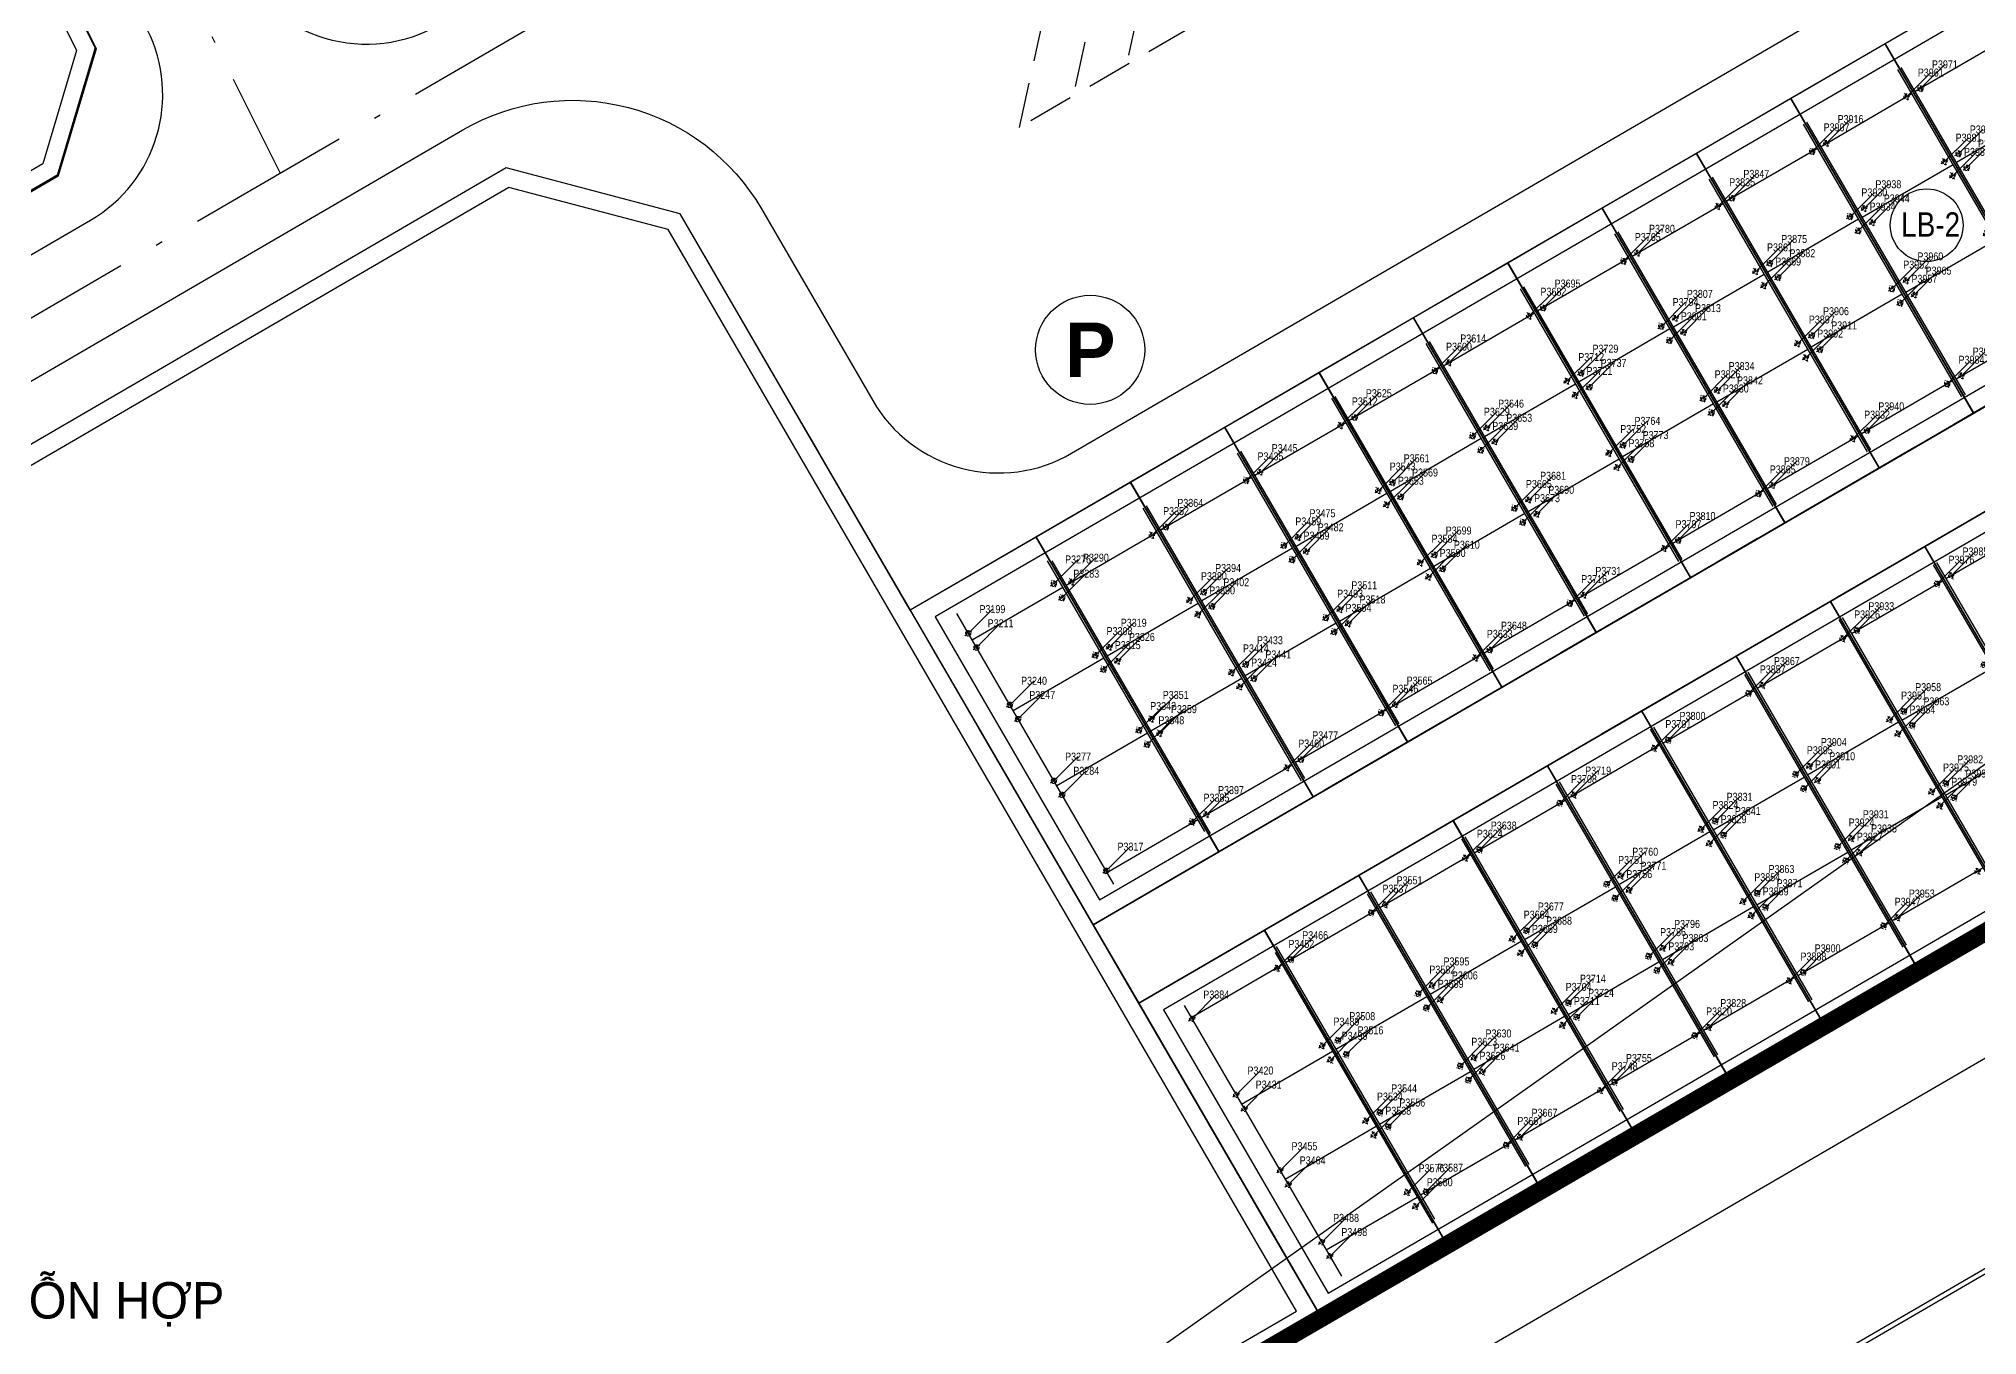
# Model space of a CAD drawing. Header units: millimetres. Extents: x 0 to 571985, y 0 to 2066666.
# Drawn here: x 568793.8 to 568900.4, y 2066152.8 to 2066224.1 of the extents above; entities that cross this region are included whole.
import ezdxf
from ezdxf.enums import TextEntityAlignment as Align
from ezdxf.xclip import XClip

# ---------------------------------------------------------------- set-up
doc = ezdxf.new("R2010")
doc.units = ezdxf.units.MM
for name, pattern in [('ACAD_ISO10W100', [18.5, 12, -3, 0.5, -3]), ('CENTER', [3, 1.5, -0.5, 0.5, -0.5]), ('CENTER2', [1.125, 0.75, -0.125, 0.125, -0.125]), ('DOT', [0.25, 0, -0.25]), ('HIDDEN', [0.75, 0.5, -0.25]), ('Xref Grid (A1)$0$CENTER2', [1.125, 0.75, -0.125, 0.125, -0.125]), ('Xref Grid A1-G$0$CENTER2', [1.125, 0.75, -0.125, 0.125, -0.125])]:
    doc.linetypes.add(name, pattern=pattern)
for name, color, linetype, lineweight in [('A-KY HIEU', 34, 'Continuous', 20), ('A-NET THAY', 125, 'Continuous', 18), ('boDnv', 54, 'Continuous', 25), ('E- RANH GIOI', 1, 'CENTER', 13), ('kata_text', 254, 'Continuous', 30)]:
    doc.layers.add(name, color=color, linetype=linetype, lineweight=lineweight)
for name, color, linetype in [('BoThamCo', 94, 'Continuous'), ('CDC.01.AXIS', 160, 'CENTER2'), ('ChiaLo', 128, 'CENTER'), ('datOBt', 42, 'Continuous'), ('datoHonHop', 42, 'Continuous'), ('datOlienke', 42, 'Continuous'), ('ghi_chu', 7, 'Continuous'), ('LogDg', 7, 'Continuous'), ('loKBT', 42, 'Continuous'), ('LoLK', 6, 'Continuous'), ('RANHGIOI', 2, 'HIDDEN'), ('TimDg', 222, 'Continuous'), ('ViaHeS', 32, 'Continuous'), ('Xref Grid (A1)$0$01.AXIS', 160, 'Xref Grid (A1)$0$CENTER2'), ('Xref Grid A1-G$0$01.AXIS', 160, 'Xref Grid A1-G$0$CENTER2')]:
    doc.layers.add(name, color=color, linetype=linetype)
doc.layers.add('KCS_Plotter', color=11, linetype='Continuous', plot=False)
doc.styles.add('ARIALB', font='', dxfattribs={"width": 0.75})
doc.styles.add('avantH', font='', dxfattribs={"height": 10})
doc.styles.add('kata_dim', font='vnrms.shx', dxfattribs={"width": 0.66, "oblique": 7})
doc.styles.add('kata_text', font='arial.ttf', dxfattribs={"width": 0.8})
doc.styles.add('rms', font='romans.shx', dxfattribs={"width": 0.7, "bigfont": 'vns.shx'})
doc.styles.add('VNH', font='', dxfattribs={"height": 2.5})
doc.styles.get('ARIALB').set_extended_font_data('.VnArialH', bold=True)
doc.styles.get('avantH').set_extended_font_data('.VnAvantH')
doc.styles.get('VNH').set_extended_font_data('.VnArial NarrowH')
doc.linetypes.add('ADL', pattern='A,0.125,-0.15,["++",rms,S=0.5,R=0,X=0,Y=-0.2245],-1.35,1.125', length=2.75)
doc.dimstyles.new('kata_dim_iso', dxfattribs={"dimtxt": 2.5, "dimasz": 1.5, "dimexe": 1.5, "dimexo": 2.5, "dimtad": 1, "dimdec": 0, "dimzin": 0, "dimdsep": 46, "dimtxsty": 'kata_dim', "dimblk": 'kata_block_ArchTick', "dimcen": 0.09, "dimdle": 1.2, "dimclrd": 8, "dimclre": 8, "dimclrt": 3, "dimadec": 0, "dimazin": 0, "dimtfac": 1, "dimtdec": 0, "dimtix": 1, "dimtofl": 0, "dimtmove": 0, "dimatfit": 3, "dimfxl": 3.75, "dimfxlon": 1, "dimtolj": 1, "dimtzin": 0, "dimarcsym": 0})

# ---------------------------------------------------------------- blocks, each defined once
blk = doc.blocks.new('dsl')
at = {"color": 158, "linetype": 'DOT'}
blk.add_wipeout([(0, 1.5), (0.336, 1.462), (0.727, 1.312), (1.018, 1.102), (1.234, 0.852), (1.354, 0.645), (1.442, 0.414), (1.5, 0), (1.441, -0.417), (1.326, -0.701), (1.151, -0.962), (0.914, -1.19), (0.612, -1.37), (0.38, -1.451), (0, -1.5), (-0.465, -1.426), (-0.792, -1.274), (-1.145, -0.969), (-1.316, -0.72), (-1.427, -0.463), (-1.493, -0.142), (-1.5, 0), (-1.461, 0.338), (-1.337, 0.68), (-1.173, 0.935), (-0.917, 1.187), (-0.627, 1.363), (-0.254, 1.478)], dxfattribs=at).dxf.layer = 'ghi_chu'
at = {"layer": 'ghi_chu', "color": 32}
blk.add_circle((0, 0), 1.5, dxfattribs=at)
at = {"layer": 'ghi_chu', "style": 'ARIALB'}
blk.add_attdef('01', text='', height=1.5, dxfattribs=at).set_placement((0, -0.75), align=Align.CENTER)
blk = doc.blocks.new('NEN')
at = {"layer": 'boDnv', "color": 10, "linetype": 'ADL', "ltscale": 0.25}
for points in [[(79.63, -120.4), (85.36, -122.11), (98.44, -148.27), (96.58, -154.5), (27.11, -194.91), (21.97, -193.05), (11.82, -165), (14.2, -158.46)], [(270.4, -156.65), (272.26, -150.42), (266.19, -138.28), (158.22, -201.01), (167.26, -216.58)]]:
    blk.add_lwpolyline(points, close=True, dxfattribs=at)
blk.add_lwpolyline([(122.21, -155.79), (32.17, -208.17), (29.8, -214.7), (39.52, -241.58, 0.256594), (53.26, -253.67, -0.085173), (69.54, -260.34, 0.265195), (88.35, -261.1, 0.012088), (129.92, -238.27), (165.53, -217.58), (130.97, -158.11)], format="xyb", close=True, dxfattribs=at)
at = {"layer": 'BoThamCo'}
blk.add_lwpolyline([(274.13, -178.48, 1), (272.37, -175.46), (138.59, -253.19, -0.013452), (91.44, -278.91, 0.999991), (93.04, -282.02, 0.013452), (140.35, -256.21)], format="xyb", close=True, dxfattribs=at)
at = {"layer": 'ChiaLo', "ltscale": 5}
for points in [[(264.37, -132.4), (154.34, -196.33)], [(266.61, -136.88), (156.85, -200.65)], [(207.95, -165.18), (197.9, -147.89)], [(202.76, -168.19), (192.71, -150.9)], [(197.57, -171.21), (187.52, -153.92)], [(166.9, -217.94), (131.63, -157.24)], [(192.38, -174.22), (182.33, -156.93)], [(187.19, -177.24), (177.15, -159.94)], [(182.01, -180.25), (171.96, -162.96)], [(176.82, -183.27), (166.77, -165.97)], [(171.63, -186.28), (161.58, -168.99)], [(166.44, -189.29), (156.39, -172)], [(161.25, -192.31), (151.21, -175.02)], [(210.13, -192.83), (200.08, -175.53)], [(204.94, -195.84), (194.89, -178.55)], [(199.75, -198.85), (189.71, -181.56)], [(194.57, -201.87), (184.52, -184.58)], [(189.38, -204.88), (179.33, -187.59)], [(184.19, -207.9), (174.14, -190.6)], [(179, -210.91), (168.95, -193.62)], [(173.81, -213.93), (163.77, -196.63)]]:
    blk.add_lwpolyline(points, dxfattribs=at)
at = {"layer": 'datOBt'}
blk.add_lwpolyline([(79.5, -119.32), (86.06, -121.27), (99.51, -148.18), (97.43, -155.16), (27.21, -196.01), (21.19, -193.83), (10.76, -165), (13.38, -157.78)], close=True, dxfattribs=at)
at = {"layer": 'datoHonHop', "linetype": 'ByBlock'}
blk.add_lwpolyline([(122.06, -154.71), (31.36, -207.48), (28.74, -214.7), (38.58, -241.92, 0.256594), (53.04, -254.64, -0.085173), (69.01, -261.18, 0.265195), (88.81, -261.99, 0.012088), (130.42, -239.14), (166.9, -217.94), (131.63, -157.24)], format="xyb", close=True, dxfattribs=at)
at = {"layer": 'LogDg'}
blk.add_lwpolyline([(191.76, -50.53), (96.92, -106.11, 0.395833), (93.78, -116.61), (107.23, -143.49, 0.432836), (118.41, -146.83), (234.31, -79, 0.395833), (237.44, -68.5), (223.99, -41.62, 0.432836), (212.82, -38.28), (191.76, -50.53)], format="xyb", dxfattribs=at)
for points in [[(102.33, -147.11), (88.89, -120.22, 0.432836), (77.71, -116.89), (8.52, -157.14, 0.362457), (5.02, -166.77), (15.39, -195.45, 0.467936), (26.94, -199.64), (99.2, -157.6, 0.395833)], [(274.25, -178.7, 1), (272.24, -175.24), (138.46, -252.97, -0.013452), (91.33, -278.68, 0.999992), (93.15, -282.25, 0.013452), (140.47, -256.43)]]:
    blk.add_lwpolyline(points, format="xyb", close=True, dxfattribs=at)
at = {"layer": 'loKBT'}
blk.add_lwpolyline([(92.78, -134.72), (76.03, -144.47), (86.09, -161.76), (97.43, -155.16), (99.51, -148.18)], close=True, dxfattribs=at)
at = {"layer": 'LoLK'}
for points in [[(203.09, -144.87), (197.9, -147.89), (207.95, -165.18), (213.13, -162.17)], [(197.9, -147.89), (192.71, -150.9), (202.76, -168.19), (207.95, -165.18)], [(192.71, -150.9), (187.52, -153.92), (197.57, -171.21), (202.76, -168.19)], [(187.52, -153.92), (182.33, -156.93), (192.38, -174.22), (197.57, -171.21)], [(182.33, -156.93), (177.15, -159.94), (187.19, -177.24), (192.38, -174.22)], [(177.15, -159.94), (171.96, -162.96), (182.01, -180.25), (187.19, -177.24)], [(171.96, -162.96), (166.77, -165.97), (176.82, -183.27), (182.01, -180.25)], [(166.77, -165.97), (161.58, -168.99), (171.63, -186.28), (176.82, -183.27)], [(161.58, -168.99), (156.39, -172), (166.44, -189.29), (171.63, -186.28)], [(156.39, -172), (151.21, -175.02), (161.25, -192.31), (166.44, -189.29)], [(205.27, -172.52), (200.08, -175.53), (210.13, -192.83), (215.32, -189.81)], [(151.21, -175.02), (144.29, -179.04), (154.34, -196.33), (161.25, -192.31)], [(200.08, -175.53), (194.89, -178.55), (204.94, -195.84), (210.13, -192.83)], [(194.89, -178.55), (189.71, -181.56), (199.75, -198.85), (204.94, -195.84)], [(189.71, -181.56), (184.52, -184.58), (194.57, -201.87), (199.75, -198.85)], [(184.52, -184.58), (179.33, -187.59), (189.38, -204.88), (194.57, -201.87)], [(179.33, -187.59), (174.14, -190.6), (184.19, -207.9), (189.38, -204.88)], [(174.14, -190.6), (168.95, -193.62), (179, -210.91), (184.19, -207.9)], [(168.95, -193.62), (163.77, -196.63), (173.81, -213.93), (179, -210.91)], [(163.77, -196.63), (156.85, -200.65), (166.9, -217.94), (173.81, -213.93)]]:
    blk.add_lwpolyline(points, close=True, dxfattribs=at)
at = {"layer": 'TimDg', "linetype": 'ACAD_ISO10W100', "ltscale": 0.75}
blk.add_lwpolyline([(283.91, 294.4), (445.8, 0.74, -0.007517), (474.04, -52.35), (508.79, -120.12, 0.000278)], format="xyb", dxfattribs=at)
blk.add_lwpolyline([(26.36, 11.49), (109.63, -155)], dxfattribs=at)
at = {"layer": 'ViaHeS', "linetype": 'HIDDEN', "ltscale": 5}
for points in [[(241.38, -98.73), (239.68, -106.51), (237.23, -101.62), (150.3, -152.5), (151.75, -145.85), (239.32, -94.6), (241.38, -98.73)], [(157.62, -142.42), (156.17, -149.06)], [(154.68, -144.14), (153.23, -150.78)]]:
    blk.add_lwpolyline(points, dxfattribs=at)
at = {"layer": 'ViaHeS'}
blk.add_lwpolyline([(271.25, -157.31), (273.34, -150.33), (257.64, -118.95), (251.08, -116.99), (144.29, -179.04), (131.63, -157.24), (122.06, -154.71), (31.36, -207.48), (28.74, -214.7), (38.58, -241.92, 0.256594), (53.04, -254.64, -0.085173), (69.01, -261.18, 0.265195), (88.81, -261.99, 0.012088), (130.42, -239.14)], format="xyb", close=True, dxfattribs=at)
for points in [[(79.5, -119.32), (86.06, -121.27), (99.51, -148.18), (97.43, -155.16), (27.21, -196.01), (21.19, -193.83), (10.76, -165), (13.38, -157.78)], [(266.61, -136.88), (264.37, -132.4), (154.34, -196.33), (156.85, -200.65)]]:
    blk.add_lwpolyline(points, close=True, dxfattribs=at)
at = {"layer": 'ghi_chu', "style": 'avantH'}
blk.add_text('®i ra trôc vinh - h\xadng t©y', height=3.5, rotation=27.8426, dxfattribs=at).set_placement((333.99, 234.06, 0))
blk.add_text('nhµ ë hçn hîp', height=2, dxfattribs=at).set_placement((95.51, -217.98), align=Align.CENTER)
at = {"layer": 'ghi_chu', "xscale": 2, "yscale": 2, "zscale": 2}
blk.add_blockref('dsl', (154.18, -164.72), dxfattribs=at).add_auto_attribs({'01': 'p'})
at = {"layer": 'boDnv', "color": 10, "linetype": 'ADL', "ltscale": 0.25}
blk.add_lwpolyline([(263.05, -132.01), (256.94, -119.78), (251.21, -118.07), (145.66, -179.4), (154.7, -194.96)], close=True, dxfattribs=at)
at = {"layer": 'datOlienke'}
for points in [[(264.37, -132.4), (257.64, -118.95), (251.08, -116.99), (144.29, -179.04), (154.34, -196.33)], [(271.25, -157.31), (273.34, -150.33), (266.61, -136.88), (156.85, -200.65), (166.9, -217.94)]]:
    blk.add_lwpolyline(points, close=True, dxfattribs=at)
at = {"layer": 'LogDg'}
for points in [[(34.3, -348.77, -0.124666), (14.11, -339.77, 0.262937), (-5.33, -336.77, -0.009345), (-40.96, -349.47), (-145.87, -384.68, 0.405257), (-155.46, -403.23), (-146.56, -432.72), (-158.05, -436.19), (-166.57, -407.94, 0.423227), (-185.7, -398.05), (-272.08, -427.04, 0.40652), (-277.18, -436.96), (-262.95, -483.4), (-271.55, -486.03), (-285.59, -440.23, 0.421949), (-295.79, -434.99), (-422.26, -477.44, 0.346831), (-427.68, -485.73), (-426.66, -497.25, 0.109851), (-417.21, -527.05), (-422.4, -530.06, -0.109851), (-432.64, -497.78), (-433.19, -491.51, 0.484967), (-443.71, -484.63), (-484.2, -498.22, 0.36701), (-492.23, -511.51), (-484.4, -560.01), (-490.33, -560.97), (-497.43, -516.92, 0.457512), (-512.89, -507.39), (-525.34, -511.31, 0.375227), (-533.55, -524.8, 0.049445), (-523.25, -562.12), (-518.4, -576.58), (-525.52, -578.96), (-530.31, -564.66, -0.044276), (-540.22, -530.04, 0.448349), (-555.61, -520.86), (-568.85, -525.04), (-576.07, -502.15), (-552.39, -494.68, 0.333336), (-544, -482.98), (-545.86, -397.31, 0.120559), (-570, -307.2), (-621.98, -219.71, 0.334943), (-635.36, -214.24), (-686.93, -227.85), (-689.8, -216.98), (-647.96, -205.93, 0.498191), (-640.7, -188.2), (-654.38, -165.18, -0.144979), (-668.85, -108.06), (-659.85, 118.23, 0.428088), (-671.92, 130.71), (-689.22, 130.58), (-689.3, 141.83), (-670.34, 141.97, 0.400474), (-658.44, 153.49), (-657.83, 168.9), (-656.06, 189.37), (-648.59, 188.73), (-650.34, 168.43), (-650.89, 154.68, 0.425345), (-638.92, 142.2), (-621.61, 142.33, 0.402651), (-609.71, 153.94), (-609.39, 163.86, -0.019867), (-608.23, 179.94), (-606.8, 192.65), (-600.84, 191.98), (-602.26, 179.27, 0.019867), (-603.39, 163.66), (-603.68, 154.8, 0.425871), (-591.59, 142.41), (-548.36, 142.73), (-548.28, 131.48), (-592.89, 131.16, 0.401789), (-604.79, 119.58), (-607.75, 35.57, -0.005984), (-607.98, 30.72, 0.462462), (-599.18, 22.29), (-555.38, 26.8), (-554.76, 20.83), (-603.24, 15.84, 0.355613), (-610.38, 8.69), (-613.79, -24.84, 0.475348), (-605.01, -33.61), (-508.27, -23.64, 0.016072), (-476.81, -19.37, 0.37392), (-470.14, -11.26), (-470.7, 9.35), (-464.71, 9.51), (-464.24, -7.65, 0.461916), (-454.75, -15.29), (-421.58, -8.99, 0.020567), (-382.01, 0.22), (-299.76, 22.96, 0.415004), (-292.8, 35.29), (-296.97, 50.22), (-285.41, 53.45), (-281.22, 38.44, 0.413423), (-268.92, 31.49), (-169.97, 58.86, 0.427702), (-164.5, 69.05), (-169.62, 84.75), (-163.92, 86.62), (-158.48, 69.96, 0.400853), (-148.74, 64.73), (-123.9, 71.6, 0.437327), (-113.79, 91.17), (-114.46, 93.01), (-128.55, 136.15), (-105.74, 143.6), (-91.77, 100.83), (-90.91, 98.47, 0.429754), (-70.96, 89.77, 0.001079), (-63.93, 92.77, 0.001474), (-62.34, 93.45), (-47.53, 99.91, 0.386536), (-43.13, 109.73), (-48.3, 125.57), (-42.6, 127.44), (-38.08, 113.59, 0.442444), (-27.27, 108.74), (111.62, 169.28, 0.414214), (115.75, 179.81), (109.36, 194.48), (114.86, 196.88), (121.25, 182.21, 0.414214), (131.78, 178.07), (252.97, 230.89), (276.87, 241.31), (291.58, 249.06, 0.419837), (295.27, 261.37), (290.95, 269.2), (301.46, 274.99), (306.06, 266.65, 0.408717), (318.14, 263.03), (326.55, 267.46), (332.15, 256.84), (324.23, 252.66, 0.419466), (320.55, 240.35), (397.09, 101.52, 0.433643), (408.41, 98.65), (440.79, 119.39), (444.02, 114.33), (410.43, 92.81, 0.395048), (407.74, 82.21), (451.06, 3.64, -0.005576), (472.22, -35.78, 0.422017), (490.07, -41.12), (502.99, -33.92), (514.67, -54.89), (500.3, -62.89, 0.404193), (495.05, -80.18), (502.5, -94.71), (491.82, -100.19), (485.09, -87.06, 0.424556), (467.19, -81.64), (316.16, -165.91), (307.21, -171.12, 0.396001), (304.07, -181.61), (326.15, -225.74), (318.1, -229.77), (296.73, -187.04, 0.432664), (285.55, -183.7), (178.07, -246.15, 0.389772), (174.86, -256.49), (194.1, -297.13), (188.68, -299.69), (170.23, -260.73, 0.439085), (158.98, -257.24), (145.5, -265.07, -0.013452), (97.7, -291.15, 0.262926), (86.85, -307.56, -0.162068), (76.02, -333.84, 0.270323), (72.32, -353.65), (79.98, -375.07), (57.38, -383.16), (49.72, -361.74, 0.270325), (34.3, -348.77)], [(49.54, -260.07, -0.269945), (34.09, -247.15), (23, -216.48, -0.362457), (26.5, -206.84), (119.68, -152.63, -0.414384), (136.1, -156.97), (142.22, -167.51, 0.414214), (153.16, -170.41), (250.59, -113.8, -0.432664), (261.77, -117.14), (278.8, -151.19, -0.396001), (275.66, -161.69), (133.44, -244.32, -0.012999), (88.37, -268.96, -0.278117), (67.77, -267.56, 0.110848), (49.54, -260.07)]]:
    blk.add_lwpolyline(points, format="xyb", dxfattribs=at)
at = {"layer": 'RANHGIOI', "color": 1, "ltscale": 9, "const_width": 1}
blk.add_lwpolyline([(460, -51.3, 0.006594), (435.29, -5.05), (303.08, 234.77), (284.67, 225.08), (-55.99, 76.59), (-56.84, 76.22, -0.005137), (-90.74, 62.09), (-377.22, -17.13, -0.020567), (-418.23, -26.68), (-463.44, -35.26, -0.021218), (-506.42, -41.54), (-623.64, -53.62), (-626.46, -70.88, 0.128574), (-620.42, -135.36), (-615.5, -148.86, 0.039408), (-607.14, -167.19), (-594.17, -190.55), (-547.57, -259.49, -0.11987), (-522.7, -326.4), (-507.92, -451.95), (-504.47, -473.28), (-499.27, -471.64), (-50.48, -321.02, 0.050684), (130.42, -239.14), (301.32, -139.84)], format="xyb", close=True, dxfattribs=at)
at = {"layer": 'TimDg', "linetype": 'ACAD_ISO10W100', "ltscale": 0.75}
for points in [[(335.55, -254.6), (124.1, 168.18)], [(9.15, -213.46), (246.06, -75.63)]]:
    blk.add_lwpolyline(points, dxfattribs=at)
blk.add_lwpolyline([(-358.63, -282.04), (-15.32, -166.82, 0.050829), (-9.78, -164.31), (222.74, -29.04)], format="xyb", dxfattribs=at)
at = {"layer": 'ViaHeS', "elevation": 0}
blk.add_lwpolyline([(-483.36, -504.27), (-441.21, -490.12), (-436.03, -493.51), (-435.63, -498.04, 0.109851), (-424.99, -531.56), (-414.62, -525.54, -0.109851), (-423.67, -496.98), (-424.34, -489.45), (-420, -483.01), (-295.25, -441.14), (-289.04, -444.33), (-275.85, -487.35), (-258.64, -482.08), (-271.97, -438.6), (-268.7, -432.23), (-181.63, -403.01), (-172.97, -407.49), (-163.79, -437.92), (-140.81, -430.99), (-150.21, -399.85), (-145.6, -390.92), (-39.03, -355.15, 0.008545), (-6.24, -343.52, -0.249193), (12.38, -345.96, 0.09975), (30.77, -354.18, -0.256949), (45.21, -366.96), (51.73, -385.18), (85.63, -373.05), (79.11, -354.83, -0.256949), (82.17, -335.79, 0.136918), (92.61, -310.44, -0.249193), (103.31, -295.02, 0.012659), (148.51, -270.26), (162.16, -262.33), (168.62, -264.34), (185.97, -300.98), (196.81, -295.84), (179.03, -258.29), (181.22, -251.26), (287.38, -189.57), (293.94, -191.53), (314.07, -231.78), (330.17, -223.73), (309.54, -182.47), (311.62, -175.49), (319.13, -171.13), (408.28, -121.39), (412.27, -122.59), (434.35, -165.32), (442.35, -161.19), (420.14, -118.2), (421.38, -114.07), (470.33, -86.76), (479.64, -89.58), (486.48, -102.92), (507.84, -91.97), (500.5, -77.65), (503.42, -68.02), (517.59, -60.13), (500.08, -28.68), (486.97, -35.97), (477.62, -33.17, 0.0056), (456.31, 6.54), (412.32, 86.32), (414.12, 93.4), (444.83, 113.07), (439.98, 120.65), (409.77, 101.3), (403.14, 102.98), (327.71, 239.79), (330.52, 249.19), (334.95, 251.53), (323.75, 272.77), (318.93, 270.23), (309.35, 273.1), (306.71, 277.89), (285.7, 266.3), (288.11, 261.92), (285.3, 252.53), (274.27, 246.72), (129.39, 183.57), (122.81, 186.16), (117.61, 198.07), (106.61, 193.28), (111.81, 181.36), (109.22, 174.78), (26.33, 138.65), (-29.87, 114.15), (-36, 116.91), (-39.75, 128.37), (-51.15, 124.64), (-47.05, 112.09), (-50.09, 105.34), (-75.92, 94.08), (-84.51, 97.94), (-100.03, 145.47), (-134.25, 134.29), (-118.66, 86.53), (-123.23, 78.01), (-150.26, 70.53), (-156.63, 73.95), (-161.07, 87.55), (-172.48, 83.82), (-168.21, 70.75), (-171.47, 64.67), (-269.55, 37.54), (-275.71, 41.03), (-279.63, 55.06), (-302.75, 48.6), (-298.84, 34.63), (-302.32, 28.48), (-383.61, 6, -0.020567), (-422.7, -3.1), (-456.25, -9.47), (-461.3, -5.4), (-461.71, 9.6), (-473.7, 9.27), (-473.24, -7.64), (-478.03, -13.49, -0.015955), (-508.88, -17.67), (-606.15, -27.69), (-610.61, -23.23), (-607.49, 7.46), (-602.01, 12.95), (-554.45, 17.85), (-555.68, 29.79), (-600.45, 25.17), (-605.04, 29.65, 0.007073), (-604.76, 35.47), (-601.91, 116.09), (-594.67, 123.14), (-548.22, 123.48), (-548.42, 150.73), (-593.42, 150.4), (-600.49, 157.35, -0.027886), (-599.28, 178.94), (-597.86, 191.65), (-609.78, 192.99), (-611.21, 180.28, 0.019867), (-612.39, 163.96), (-612.6, 157.39), (-619.82, 150.34), (-639.32, 150.2), (-647, 158.13), (-646.6, 168.2), (-644.85, 188.41), (-659.8, 189.7), (-661.57, 169.14), (-662.01, 158.02), (-670.33, 149.97), (-689.36, 149.83), (-689.16, 122.58), (-671.42, 122.71), (-663.74, 114.78), (-672.6, -107.91, 0.144979), (-657.6, -167.1), (-644.69, -188.84), (-648.34, -197.76), (-691.84, -209.24), (-684.89, -235.59), (-633.86, -222.12), (-622.04, -226.95), (-573.26, -309.06, -0.120474), (-549.61, -397.39), (-547.84, -478.9), (-555.3, -489.31), (-577.88, -496.43), (-567.05, -530.76), (-552.74, -526.25), (-543.71, -531.72, 0.042979), (-533.84, -565.93), (-529.07, -580.15), (-514.85, -575.39), (-519.72, -560.85, -0.045576), (-529.32, -527.17), (-523.01, -516.87), (-508.25, -512.21), (-500.46, -517.02), (-493.29, -561.45), (-481.44, -559.53), (-488.88, -513.41), (-483.36, -504.27)], format="xyb", dxfattribs=at)
blk = doc.blocks.new('NEN B')
at = {"layer": 'datOlienke'}
for points in [[(6.57, 25), (7.51, 40.01), (2.82, 45), (-120.69, 45), (-120.69, 25)], [(0, 0), (5.31, 4.99), (6.25, 20), (-120.69, 20), (-120.69, 0)]]:
    blk.add_lwpolyline(points, close=True, dxfattribs=at)
at = {"layer": 'LoLK'}
for points in [[(-112.69, 45), (-120.69, 45), (-120.69, 25), (-112.69, 25)], [(-106.69, 45), (-112.69, 45), (-112.69, 25), (-106.69, 25)], [(-100.69, 45), (-106.69, 45), (-106.69, 25), (-100.69, 25)], [(-94.69, 45), (-100.69, 45), (-100.69, 25), (-94.69, 25)], [(-88.69, 45), (-94.69, 45), (-94.69, 25), (-88.69, 25)], [(-82.69, 45), (-88.69, 45), (-88.69, 25), (-82.69, 25)], [(-76.69, 45), (-82.69, 45), (-82.69, 25), (-76.69, 25)], [(-70.69, 45), (-76.69, 45), (-76.69, 25), (-70.69, 25)], [(-64.69, 45), (-70.69, 45), (-70.69, 25), (-64.69, 25)], [(-58.69, 45), (-64.69, 45), (-64.69, 25), (-58.69, 25)], [(-52.69, 45), (-58.69, 45), (-58.69, 25), (-52.69, 25)], [(-112.69, 20), (-120.69, 20), (-120.69, 0), (-112.69, 0)], [(-106.69, 20), (-112.69, 20), (-112.69, 0), (-106.69, 0)], [(-100.69, 20), (-106.69, 20), (-106.69, 0), (-100.69, 0)], [(-94.69, 20), (-100.69, 20), (-100.69, 0), (-94.69, 0)], [(-88.69, 20), (-94.69, 20), (-94.69, 0), (-88.69, 0)], [(-82.69, 20), (-88.69, 20), (-88.69, 0), (-82.69, 0)], [(-76.69, 20), (-82.69, 20), (-82.69, 0), (-76.69, 0)], [(-70.69, 20), (-76.69, 20), (-76.69, 0), (-70.69, 0)], [(-64.69, 20), (-70.69, 20), (-70.69, 0), (-64.69, 0)]]:
    blk.add_lwpolyline(points, close=True, dxfattribs=at)
blk = doc.blocks.new('A$C758D662A')
at = {"linetype": 'HIDDEN', "ltscale": 500}
for radius in [300, 200]:
    blk.add_circle((0, 0), radius, dxfattribs=at)
at = {"layer": 'CDC.01.AXIS', "ltscale": 200}
for p, q in [((437, 0), (-437, 0)), ((0, 437), (0, -437))]:
    blk.add_line(p, q, dxfattribs=at)
blk = doc.blocks.new('pile Plan')
at = {"xscale": 0.5, "yscale": 0.5, "zscale": 0.5}
for p in [(340, 14779), (5440.000004, 14779), (340, 9630), (5440.000004, 9630), (340, 8730), (5440.000004, 8730), (340, 5040), (340, 4140), (5440.000004, 5040), (5440.000004, 4140), (340, -1), (5440.000004, -1)]:
    blk.add_blockref('A$C758D662A', p, dxfattribs=at)
blk = doc.blocks.new('A1 - 2')
at = {"layer": 'Xref Grid (A1)$0$01.AXIS', "ltscale": 500}
for p, q in [((0.11, -1.09), (0.11, -18.43)), ((0.11, -2.11), (5.89, -2.11)), ((5.89, -1.09), (5.89, -18.43)), ((0.11, -7.62), (5.89, -7.62)), ((0.11, -12.39), (5.89, -12.39)), ((0.11, -16.89), (5.89, -16.89))]:
    blk.add_line(p, q, dxfattribs=at)
at = {"xscale": 0.001, "yscale": 0.001, "zscale": 0.001}
blk.add_blockref('pile Plan', (0.11, -16.89), dxfattribs=at)
blk = doc.blocks.new('A5 - 2')
at = {"layer": 'Xref Grid (A1)$0$01.AXIS', "ltscale": 500}
for p, q in [((0.11, -1.09), (0.11, -18.43)), ((0.11, -2.11), (5.89, -2.11)), ((5.89, -1.09), (5.89, -18.43)), ((0.11, -7.62), (5.89, -7.62)), ((0.11, -12.39), (5.89, -12.39)), ((0.11, -16.89), (5.89, -16.89))]:
    blk.add_line(p, q, dxfattribs=at)
at = {"xscale": 0.001, "yscale": 0.001, "zscale": 0.001}
blk.add_blockref('pile Plan', (0.11, -16.89), dxfattribs=at)
blk = doc.blocks.new('AT1 - 2')
at = {"layer": 'Xref Grid A1-G$0$01.AXIS', "ltscale": 500}
for p, q in [((0.11, -1.35), (0.11, -18.56)), ((6.01, -2.11), (0.11, -2.11)), ((5.89, -1.35), (5.89, -18.56)), ((5.89, -7.62), (0.11, -7.62)), ((5.89, -12.39), (0.11, -12.39)), ((5.89, -16.89), (0.11, -16.89))]:
    blk.add_line(p, q, dxfattribs=at)
at = {"xscale": 0.0005, "yscale": 0.0005, "zscale": 0.0005}
for p in [(0.45, -2.15), (5.89, -2.2), (0.45, -7.08), (5.89, -7.03), (0.45, -7.98), (5.89, -7.93), (0.45, -11.85), (5.89, -11.85), (0.45, -12.75), (5.89, -12.75), (0.45, -16.4), (5.89, -16.4), (0.45, -17.3), (5.89, -17.3)]:
    blk.add_blockref('A$C758D662A', p, dxfattribs=at)
blk = doc.blocks.new('a5 sao - 2')
at = {"layer": 'Xref Grid (A1)$0$01.AXIS', "ltscale": 500}
for p, q in [((-5.89, -1.09), (-5.89, -18.43)), ((-5.89, -2.11), (-0.11, -2.11)), ((-0.11, -1.09), (-0.11, -18.43)), ((-5.89, -7.62), (-0.11, -7.62)), ((-5.89, -12.39), (-0.11, -12.39)), ((-5.89, -16.89), (-0.11, -16.89))]:
    blk.add_line(p, q, dxfattribs=at)
at = {"xscale": 0.001, "yscale": 0.001, "zscale": 0.001}
blk.add_blockref('pile Plan', (-5.89, -16.89), dxfattribs=at)
blk = doc.blocks.new('a1 sao - 2')
at = {"layer": 'Xref Grid (A1)$0$01.AXIS', "ltscale": 500}
for p, q in [((0.11, -1.09), (0.11, -18.43)), ((0.11, -2.11), (5.89, -2.11)), ((5.89, -1.09), (5.89, -18.43)), ((0.11, -7.62), (5.89, -7.62)), ((0.11, -12.39), (5.89, -12.39)), ((0.11, -16.89), (5.89, -16.89))]:
    blk.add_line(p, q, dxfattribs=at)
at = {"xscale": 0.001, "yscale": 0.001, "zscale": 0.001}
blk.add_blockref('pile Plan', (0.11, -16.89), dxfattribs=at)
blk = doc.blocks.new('AT1 SAO-2')
at = {"layer": 'Xref Grid A1-G$0$01.AXIS', "ltscale": 500}
for p, q in [((0.11, -1.35), (0.11, -18.56)), ((6.01, -2.11), (0.11, -2.11)), ((5.89, -1.35), (5.89, -18.56)), ((5.89, -7.62), (0.11, -7.62)), ((5.89, -12.39), (0.11, -12.39)), ((5.89, -16.89), (0.11, -16.89))]:
    blk.add_line(p, q, dxfattribs=at)
at = {"xscale": 0.0005, "yscale": 0.0005, "zscale": 0.0005}
for p in [(0.45, -2.15), (5.89, -2.2), (0.45, -7.08), (5.89, -7.03), (0.45, -7.98), (5.89, -7.93), (0.45, -11.85), (5.89, -11.85), (0.45, -12.75), (5.89, -12.75), (0.45, -16.4), (5.89, -16.4), (0.45, -17.3), (5.89, -17.3)]:
    blk.add_blockref('A$C758D662A', p, dxfattribs=at)
blk = doc.blocks.new('NENBT3')
at = {"layer": 'loKBT'}
for points in [[(-63.46, 42.95), (-74.3, 42.94), (-80.19, 38.02), (-82.92, 22.93), (-63.44, 22.95)], [(-50.96, 42.96), (-63.46, 42.95), (-63.44, 22.95), (-50.94, 22.96)], [(-38.46, 42.97), (-50.96, 42.96), (-50.94, 22.96), (-38.44, 22.97)], [(-25.96, 42.98), (-38.46, 42.97), (-38.44, 22.97), (-25.94, 22.98)], [(-13.46, 42.99), (-25.96, 42.98), (-25.94, 22.98), (-13.44, 22.99)], [(5.94, 23), (6.88, 38.02), (2.19, 43), (-13.46, 42.99), (-13.44, 22.99)], [(-63.44, 22.95), (-82.92, 22.93), (-85.65, 7.85), (-81.54, 2.94), (-63.43, 2.95)], [(-50.94, 22.96), (-63.44, 22.95), (-63.43, 2.95), (-50.93, 2.96)], [(-38.44, 22.97), (-50.94, 22.96), (-50.93, 2.96), (-38.43, 2.97)], [(-25.94, 22.98), (-38.44, 22.97), (-38.43, 2.97), (-25.93, 2.98)], [(-13.44, 22.99), (-25.94, 22.98), (-25.93, 2.98), (-13.43, 2.99)], [(5.94, 23), (-13.44, 22.99), (-13.43, 2.99), (-0.31, 3), (5, 7.99)]]:
    blk.add_lwpolyline(points, close=True, dxfattribs=at)
blk = doc.blocks.new('A$C33BC4D2A')
at = {"layer": 'A-KY HIEU', "color": 0, "const_width": 1.022}
blk.add_lwpolyline([(14.345, -292.097), (14.345, -4.903), (414.985, -4.903), (414.985, -292.097)], close=True, dxfattribs=at)
at = {"layer": 'Defpoints', "color": 125}
blk.add_lwpolyline([(0, -297), (420, -297), (420, 0), (0, 0)], close=True, dxfattribs=at)
blk = doc.blocks.new('kata_block_ArchTick')
at = {"color": 8}
blk.add_line((1, 0), (-1, 0), dxfattribs=at)
at = {"color": 8, "const_width": 0.15}
blk.add_lwpolyline([(-0.5, -0.5), (0.5, 0.5)], dxfattribs=at)
blk = doc.blocks.new('*U101')
at = {"color": 0, "ltscale": 0.8, "style": 'kata_text', "width": 0.8}
blk.add_attdef('TEN', text='', height=2.2, dxfattribs=at).set_placement((6.67, 6.67), align=Align.MIDDLE_CENTER)
at = {"color": 0, "ltscale": 0.8, "style": 'kata_text', "width": 0.8, "flags": 1}
blk.add_attdef('CHU_THICH', text='', height=2.2, dxfattribs=at).set_placement((0, 0), align=Align.MIDDLE_CENTER)
at = {"layer": 'Defpoints'}
blk.add_leader([(0, 0), (6.67, 6.67)], dimstyle='kata_dim_iso', override={"dimasz": 0.6, "dimgap": 0.625, "dimtad": 0}, dxfattribs=at)
blk = doc.blocks.new('A$C7EE856B3')
at = {"layer": 'kata_text', "xscale": 0.2, "yscale": 0.2, "zscale": 0.2}
for p, values in [((268.36, -216.5, 0), {'TEN': 'P3961'}), ((269.14, -216.05, 0), {'TEN': 'P3971'}), ((263.18, -219.51, 0), {'TEN': 'P3907'}), ((263.95, -219.06, 0), {'TEN': 'P3916'}), ((270.44, -220.08, 0), {'TEN': 'P3981'}), ((271.22, -219.63, 0), {'TEN': 'P3992'}), ((270.9, -220.86, 0), {'TEN': 'P3987'}), ((271.67, -220.4, 0), {'TEN': 'P3997'}), ((258.77, -222.07, 0), {'TEN': 'P3847'}), ((257.99, -222.53, 0), {'TEN': 'P3835'}), ((265.26, -223.09, 0), {'TEN': 'P3930'}), ((266.03, -222.64, 0), {'TEN': 'P3938'}), ((265.71, -223.87, 0), {'TEN': 'P3934'}), ((266.49, -223.42, 0), {'TEN': 'P3944'}), ((253.58, -225.09, 0), {'TEN': 'P3780'}), ((252.8, -225.54, 0), {'TEN': 'P3765'}), ((260.07, -226.11, 0), {'TEN': 'P3861'}), ((260.85, -225.65, 0), {'TEN': 'P3875'}), ((261.3, -226.43, 0), {'TEN': 'P3882'}), ((260.52, -226.89, 0), {'TEN': 'P3869'}), ((267.56, -227.06, 0), {'TEN': 'P3952'}), ((268.34, -226.61, 0), {'TEN': 'P3960'}), ((268.79, -227.39, 0), {'TEN': 'P3965'}), ((247.61, -228.55, 0), {'TEN': 'P3682'}), ((248.39, -228.1, 0), {'TEN': 'P3695'}), ((268.01, -227.84, 0), {'TEN': 'P3957'}), ((254.88, -229.12, 0), {'TEN': 'P3794'}), ((255.66, -228.67, 0), {'TEN': 'P3807'}), ((256.11, -229.45, 0), {'TEN': 'P3813'}), ((263.15, -229.62, 0), {'TEN': 'P3906'}), ((255.33, -229.9, 0), {'TEN': 'P3801'}), ((262.37, -230.08, 0), {'TEN': 'P3897'}), ((263.6, -230.4, 0), {'TEN': 'P3911'}), ((242.42, -231.57, 0), {'TEN': 'P3600'}), ((243.2, -231.12, 0), {'TEN': 'P3614'}), ((250.47, -231.68, 0), {'TEN': 'P3729'}), ((262.83, -230.85, 0), {'TEN': 'P3902'}), ((249.69, -232.14, 0), {'TEN': 'P3712'}), ((250.92, -232.46, 0), {'TEN': 'P3737'}), ((257.96, -232.64, 0), {'TEN': 'P3834'}), ((270.6, -232.29, 0), {'TEN': 'P3984'}), ((271.38, -231.84, 0), {'TEN': 'P3995'}), ((250.14, -232.91, 0), {'TEN': 'P3721'}), ((257.19, -233.09, 0), {'TEN': 'P3826'}), ((257.64, -233.87, 0), {'TEN': 'P3830'}), ((258.42, -233.42, 0), {'TEN': 'P3842'}), ((237.24, -234.58, 0), {'TEN': 'P3512'}), ((238.01, -234.13, 0), {'TEN': 'P3525'}), ((245.28, -234.7, 0), {'TEN': 'P3646'}), ((266.19, -234.85, 0), {'TEN': 'P3940'}), ((244.5, -235.15, 0), {'TEN': 'P3629'}), ((244.96, -235.93, 0), {'TEN': 'P3639'}), ((245.73, -235.48, 0), {'TEN': 'P3653'}), ((252.78, -235.65, 0), {'TEN': 'P3764'}), ((265.41, -235.31, 0), {'TEN': 'P3932'}), ((232.83, -237.15, 0), {'TEN': 'P3445'}), ((252, -236.1, 0), {'TEN': 'P3752'}), ((252.45, -236.88, 0), {'TEN': 'P3758'}), ((253.23, -236.43, 0), {'TEN': 'P3773'}), ((232.05, -237.6, 0), {'TEN': 'P3435'}), ((239.32, -238.16, 0), {'TEN': 'P3543'}), ((240.09, -237.71, 0), {'TEN': 'P3561'}), ((261, -237.87, 0), {'TEN': 'P3879'}), ((239.77, -238.94, 0), {'TEN': 'P3553'}), ((240.55, -238.49, 0), {'TEN': 'P3569'}), ((246.81, -239.12, 0), {'TEN': 'P3665'}), ((247.59, -238.67, 0), {'TEN': 'P3681'}), ((260.22, -238.32, 0), {'TEN': 'P3865'}), ((227.64, -240.16, 0), {'TEN': 'P3364'}), ((247.26, -239.9, 0), {'TEN': 'P3673'}), ((248.04, -239.44, 0), {'TEN': 'P3690'}), ((226.86, -240.61, 0), {'TEN': 'P3352'}), ((234.13, -241.18, 0), {'TEN': 'P3459'}), ((234.91, -240.73, 0), {'TEN': 'P3475'}), ((255.04, -241.33, 0), {'TEN': 'P3797'}), ((255.81, -240.88, 0), {'TEN': 'P3810'}), ((234.58, -241.96, 0), {'TEN': 'P3469'}), ((235.36, -241.5, 0), {'TEN': 'P3482'}), ((241.62, -242.13, 0), {'TEN': 'P3584'}), ((242.4, -241.68, 0), {'TEN': 'P3599'}), ((242.85, -242.46, 0), {'TEN': 'P3610'}), ((221.47, -243.27, 0), {'TEN': 'P3276'}), ((222.45, -243.17, 0), {'TEN': 'P3290'}), ((242.07, -242.91, 0), {'TEN': 'P3590'}), ((270.05, -243.28, 0), {'TEN': 'P3976'}), ((270.82, -242.83, 0), {'TEN': 'P3985'}), ((221.92, -244.05, 0), {'TEN': 'P3283'}), ((228.94, -244.19, 0), {'TEN': 'P3380'}), ((229.72, -243.74, 0), {'TEN': 'P3394'}), ((230.17, -244.52, 0), {'TEN': 'P3402'}), ((249.85, -244.35, 0), {'TEN': 'P3716'}), ((250.63, -243.9, 0), {'TEN': 'P3731'}), ((229.39, -244.97, 0), {'TEN': 'P3390'}), ((236.43, -245.15, 0), {'TEN': 'P3493'}), ((237.21, -244.69, 0), {'TEN': 'P3511'}), ((237.66, -245.47, 0), {'TEN': 'P3518'}), ((216.76, -246, 0), {'TEN': 'P3199'}), ((236.89, -245.93, 0), {'TEN': 'P3504'}), ((264.86, -246.29, 0), {'TEN': 'P3926'}), ((265.64, -245.84, 0), {'TEN': 'P3933'}), ((217.21, -246.78, 0), {'TEN': 'P3211'}), ((223.75, -247.21, 0), {'TEN': 'P3308'}), ((224.53, -246.75, 0), {'TEN': 'P3319'}), ((224.98, -247.53, 0), {'TEN': 'P3326'}), ((232.02, -247.71, 0), {'TEN': 'P3433'}), ((244.66, -247.36, 0), {'TEN': 'P3633'}), ((245.44, -246.91, 0), {'TEN': 'P3648'}), ((224.2, -247.98, 0), {'TEN': 'P3315'}), ((231.25, -248.16, 0), {'TEN': 'P3414'}), ((232.48, -248.49, 0), {'TEN': 'P3441'}), ((260.45, -248.86, 0), {'TEN': 'P3867'}), ((231.7, -248.94, 0), {'TEN': 'P3424'}), ((240.25, -249.93, 0), {'TEN': 'P3565'}), ((259.67, -249.31, 0), {'TEN': 'P3857'}), ((219.05, -249.94, 0), {'TEN': 'P3240'}), ((219.5, -250.72, 0), {'TEN': 'P3247'}), ((226.84, -250.72, 0), {'TEN': 'P3351'}), ((239.47, -250.38, 0), {'TEN': 'P3546'}), ((267.44, -250.75, 0), {'TEN': 'P3951'}), ((268.22, -250.29, 0), {'TEN': 'P3958'}), ((226.15, -251.33, 0), {'TEN': 'P3342'}), ((227.29, -251.5, 0), {'TEN': 'P3359'}), ((255.26, -251.87, 0), {'TEN': 'P3800'}), ((267.9, -251.52, 0), {'TEN': 'P3954'}), ((268.67, -251.07, 0), {'TEN': 'P3963'}), ((226.6, -252.11, 0), {'TEN': 'P3348'}), ((235.06, -252.94, 0), {'TEN': 'P3477'}), ((254.48, -252.32, 0), {'TEN': 'P3791'}), ((221.47, -254.11, 0), {'TEN': 'P3277'}), ((234.29, -253.39, 0), {'TEN': 'P3460'}), ((262.26, -253.76, 0), {'TEN': 'P3895'}), ((263.03, -253.31, 0), {'TEN': 'P3904'}), ((263.49, -254.09, 0), {'TEN': 'P3910'}), ((221.92, -254.89, 0), {'TEN': 'P3284'}), ((250.07, -254.88, 0), {'TEN': 'P3719'}), ((262.71, -254.54, 0), {'TEN': 'P3901'}), ((269.75, -254.71, 0), {'TEN': 'P3975'}), ((270.53, -254.26, 0), {'TEN': 'P3982'}), ((270.98, -255.04, 0), {'TEN': 'P3990'}), ((229.88, -255.95, 0), {'TEN': 'P3397'}), ((249.29, -255.34, 0), {'TEN': 'P3708'}), ((257.85, -256.32, 0), {'TEN': 'P3831'}), ((270.2, -255.49, 0), {'TEN': 'P3979'}), ((229.08, -256.37, 0), {'TEN': 'P3385'}), ((257.07, -256.77, 0), {'TEN': 'P3824'}), ((258.3, -257.1, 0), {'TEN': 'P3841'}), ((265.34, -257.28, 0), {'TEN': 'P3931'}), ((244.11, -258.35, 0), {'TEN': 'P3624'}), ((244.88, -257.9, 0), {'TEN': 'P3638'}), ((257.52, -257.55, 0), {'TEN': 'P3829'}), ((264.56, -257.73, 0), {'TEN': 'P3924'}), ((265.79, -258.06, 0), {'TEN': 'P3935'}), ((224.35, -259.06, 0), {'TEN': 'P3317'}), ((252.66, -259.34, 0), {'TEN': 'P3760'}), ((265.01, -258.51, 0), {'TEN': 'P3927'}), ((251.88, -259.79, 0), {'TEN': 'P3751'}), ((252.33, -260.57, 0), {'TEN': 'P3756'}), ((253.11, -260.11, 0), {'TEN': 'P3771'}), ((260.15, -260.29, 0), {'TEN': 'P3863'}), ((238.92, -261.37, 0), {'TEN': 'P3537'}), ((239.7, -260.91, 0), {'TEN': 'P3551'}), ((259.37, -260.74, 0), {'TEN': 'P3854'}), ((259.83, -261.52, 0), {'TEN': 'P3859'}), ((260.6, -261.07, 0), {'TEN': 'P3871'}), ((267.87, -261.64, 0), {'TEN': 'P3953'}), ((247.47, -262.35, 0), {'TEN': 'P3677'}), ((267.09, -262.09, 0), {'TEN': 'P3947'}), ((246.69, -262.8, 0), {'TEN': 'P3664'}), ((247.14, -263.58, 0), {'TEN': 'P3669'}), ((247.92, -263.13, 0), {'TEN': 'P3688'}), ((254.19, -263.76, 0), {'TEN': 'P3786'}), ((254.96, -263.31, 0), {'TEN': 'P3796'}), ((233.75, -264.41, 0), {'TEN': 'P3452'}), ((234.51, -263.93, 0), {'TEN': 'P3466'}), ((254.64, -264.54, 0), {'TEN': 'P3793'}), ((255.42, -264.08, 0), {'TEN': 'P3803'}), ((262.69, -264.65, 0), {'TEN': 'P3900'}), ((241.5, -265.82, 0), {'TEN': 'P3582'}), ((242.28, -265.37, 0), {'TEN': 'P3595'}), ((261.91, -265.1, 0), {'TEN': 'P3888'}), ((241.96, -266.6, 0), {'TEN': 'P3589'}), ((242.74, -266.14, 0), {'TEN': 'P3606'}), ((249, -266.77, 0), {'TEN': 'P3704'}), ((249.78, -266.32, 0), {'TEN': 'P3714'}), ((229.07, -267.19, 0), {'TEN': 'P3384'}), ((249.45, -267.55, 0), {'TEN': 'P3711'}), ((250.23, -267.1, 0), {'TEN': 'P3724'}), ((257.5, -267.66, 0), {'TEN': 'P3828'}), ((236.23, -268.68, 0), {'TEN': 'P3489'}), ((237.1, -268.38, 0), {'TEN': 'P3508'}), ((256.72, -268.12, 0), {'TEN': 'P3820'}), ((236.68, -269.46, 0), {'TEN': 'P3499'}), ((237.55, -269.16, 0), {'TEN': 'P3516'}), ((243.81, -269.79, 0), {'TEN': 'P3623'}), ((244.59, -269.33, 0), {'TEN': 'P3630'}), ((245.04, -270.11, 0), {'TEN': 'P3641'}), ((244.26, -270.56, 0), {'TEN': 'P3626'}), ((251.53, -271.13, 0), {'TEN': 'P3748'}), ((252.31, -270.68, 0), {'TEN': 'P3755'}), ((231.5, -271.37, 0), {'TEN': 'P3420'}), ((231.95, -272.14, 0), {'TEN': 'P3431'}), ((238.62, -272.8, 0), {'TEN': 'P3534'}), ((239.4, -272.35, 0), {'TEN': 'P3544'}), ((239.85, -273.13, 0), {'TEN': 'P3556'}), ((239.08, -273.58, 0), {'TEN': 'P3538'}), ((246.34, -274.14, 0), {'TEN': 'P3661'}), ((247.12, -273.69, 0), {'TEN': 'P3667'}), ((233.92, -275.53, 0), {'TEN': 'P3455'}), ((234.37, -276.31, 0), {'TEN': 'P3464'}), ((240.91, -276.74, 0), {'TEN': 'P3576'}), ((241.36, -277.51, 0), {'TEN': 'P3580'}), ((241.93, -276.71, 0), {'TEN': 'P3587'}), ((236.21, -279.47, 0), {'TEN': 'P3488'}), ((236.66, -280.25, 0), {'TEN': 'P3498'})]:
    blk.add_blockref('*U101', p, dxfattribs=at).add_auto_attribs(values)

msp = doc.modelspace()

# ---------------------------------------------------------------- block references
at = {"layer": 'boDnv', "extrusion": (-2.4685e-06, 4.62064e-06, 1)}
ref = msp.add_blockref('NEN', (568697.48, 2066371.7, 8.14), dxfattribs=at)
XClip(ref).set_block_clipping_path([(-95.7748162709, -416.20828746), (591.9650857092, 169.550739368)])

# ---------------------------------------------------------------- next in the draw order: linework, layer by layer
at = {"layer": 'E- RANH GIOI', "ltscale": 0.05, "extrusion": (-5.03699e-06, 3.92783e-06, 1), "const_width": 0.1, "elevation": 5.25}
msp.add_lwpolyline([(568790.24, 2066237.01), (568773.48, 2066227.28), (568783.54, 2066209.99), (568794.88, 2066216.59), (568796.96, 2066223.58)], close=True, dxfattribs=at)
at = {"layer": 'kata_text', "extrusion": (-2.4685e-06, 4.62064e-06, 1)}
msp.add_circle((568897.66, 2066213.83, 8.14), 2, dxfattribs=at)
at = {"layer": 'KCS_Plotter', "extrusion": (-2.4685e-06, 4.62064e-06, 1)}
msp.add_line((568541.68, 2065930.21, 0), (569429.71, 2066558.17, 0), dxfattribs=at)

# ---------------------------------------------------------------- next in the draw order: block references
at = {"layer": 'A-NET THAY', "extrusion": (-2.4685e-06, 4.62064e-06, 1)}
for name, p, rotation in [('a1 sao - 2', (568910.61, 2066209.53, 8.14), 210.1574367624476), ('a5 sao - 2', (568895.05, 2066200.49, 8.14), 210.1574367624476), ('a1 sao - 2', (568889.86, 2066197.47, 8.14), 210.1574367624476), ('a5 sao - 2', (568874.3, 2066188.43, 8.14), 210.1574367624476), ('a1 sao - 2', (568869.11, 2066185.42, 8.14), 210.1574367624476), ('AT1 SAO-2', (568858.74, 2066179.39, 8.14), 210.1574367624476), ('A1 - 2', (568892.37, 2066193.15, 8.14), 30.15743676244771), ('A5 - 2', (568882, 2066187.12, 8.14), 30.15743676244771), ('A1 - 2', (568871.62, 2066181.09, 8.14), 30.15743676244771), ('A5 - 2', (568861.25, 2066175.06, 8.14), 30.15743676244771)]:
    msp.add_blockref(name, p, dxfattribs=dict(at, rotation=rotation))
at = {"layer": 'A-NET THAY', "extrusion": (-2.4685e-06, 4.62064e-06, 1), "xscale": -1}
for name, p, rotation in [('a5 sao - 2', (568905.43, 2066206.52, 8.14), 210.1574367624477), ('a1 sao - 2', (568889.86, 2066197.47, 8.14), 210.1574367624477), ('a5 sao - 2', (568884.67, 2066194.46, 8.14), 210.1574367624477), ('a1 sao - 2', (568869.11, 2066185.42, 8.14), 210.1574367624477), ('a5 sao - 2', (568863.92, 2066182.4, 8.14), 210.1574367624477), ('A5 - 2', (568902.75, 2066199.18, 8.14), 30.15743676244769), ('A1 - 2', (568892.37, 2066193.15, 8.14), 30.15743676244769), ('A5 - 2', (568882, 2066187.12, 8.14), 30.15743676244769), ('A1 - 2', (568871.62, 2066181.09, 8.14), 30.15743676244769), ('AT1 - 2', (568861.25, 2066175.06, 8.14), 30.15743676244769)]:
    msp.add_blockref(name, p, dxfattribs=dict(at, rotation=rotation))
at = {"layer": 'E- RANH GIOI', "extrusion": (-2.4685e-06, 4.62064e-06, 1), "xscale": 2.114336868039268, "yscale": 2.114336868039268, "zscale": 2.114336868039268}
msp.add_blockref('A$C33BC4D2A', (568541.68, 2066558.17, 8.14), dxfattribs=at)
at = {"layer": 'E- RANH GIOI'}
msp.add_blockref('A$C7EE856B3', (568628.19, 2066437.39, 0), dxfattribs=at)
at = {"layer": 'loKBT', "extrusion": (-5.03699e-06, 3.92783e-06, 1), "xscale": 0.9999984845417225, "yscale": 0.9999984845417225, "zscale": 0.9999984845417225, "rotation": 30.19069803581366}
msp.add_blockref('NENBT3', (568796.65, 2066214.15, 5.25), dxfattribs=at)
at = {"layer": 'LoLK', "extrusion": (-2.4685e-06, 4.62064e-06, 1), "rotation": 30.15743676244771}
msp.add_blockref('NEN B', (568968.73, 2066214.38, 8.14), dxfattribs=at)

# ---------------------------------------------------------------- next in the draw order: texts
at = {"layer": 'kata_text', "extrusion": (-2.4685e-06, 4.62064e-06, 1), "insert": (568896.26, 2066214.54, 0), "char_height": 1.34, "width": 17.6693, "attachment_point": 1, "text_direction": (1, 0, 2e-06), "style": 'VNH'}
msp.add_mtext('LB-2', dxfattribs=at)

# ---------------------------------------------------------------- next in the draw order: block references
at = {"layer": 'boDnv', "extrusion": (-2.4685e-06, 4.62064e-06, 1)}
ref = msp.add_blockref('NEN', (568435.98, 2065906.08, 8.14), dxfattribs=at)
XClip(ref).set_block_clipping_path([(139.8082110254, -229.5883792969), (283.7756855394, -107.7363903257)])

doc.saveas('drawing.dxf')
